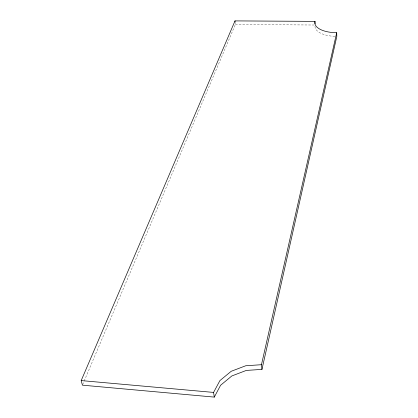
<?xml version="1.0" encoding="UTF-8"?>
<svg xmlns="http://www.w3.org/2000/svg" width="418" height="418" viewBox="0 0 418 418"><rect width="100%" height="100%" fill="white"/><g stroke="black" fill="none" stroke-linecap="round" stroke-linejoin="round"><path stroke-width="0.31" stroke-dasharray="2.09 1.57" d="M82.68 384.57L83.955 381.566M84.211 380.965L235.365 24.484L235.188 22.692M235.365 24.484L313.861 25.012M334.896 36.392A24.463 10.978 -2.8 0 1 314.979 26.245"/><path stroke-width="0.63" d="M261.961 369.381L336.809 36.444L336.689 32.729A24.526 10.925 -2.8 0 1 314.989 21.375L235.005 20.9L81.191 380.579L82.424 385.171L214.293 397.1L220.605 385.25L231.838 375.949L246.296 370.426L261.961 369.381L261.464 364.71L336.689 32.729M214.293 397.1L213.577 392.418L219.925 380.579L231.211 371.283L245.732 365.76L261.464 364.71M81.191 380.579L213.577 392.418M235.005 20.9L235.125 22.097M314.989 21.375L315.104 23.805"/></g></svg>
